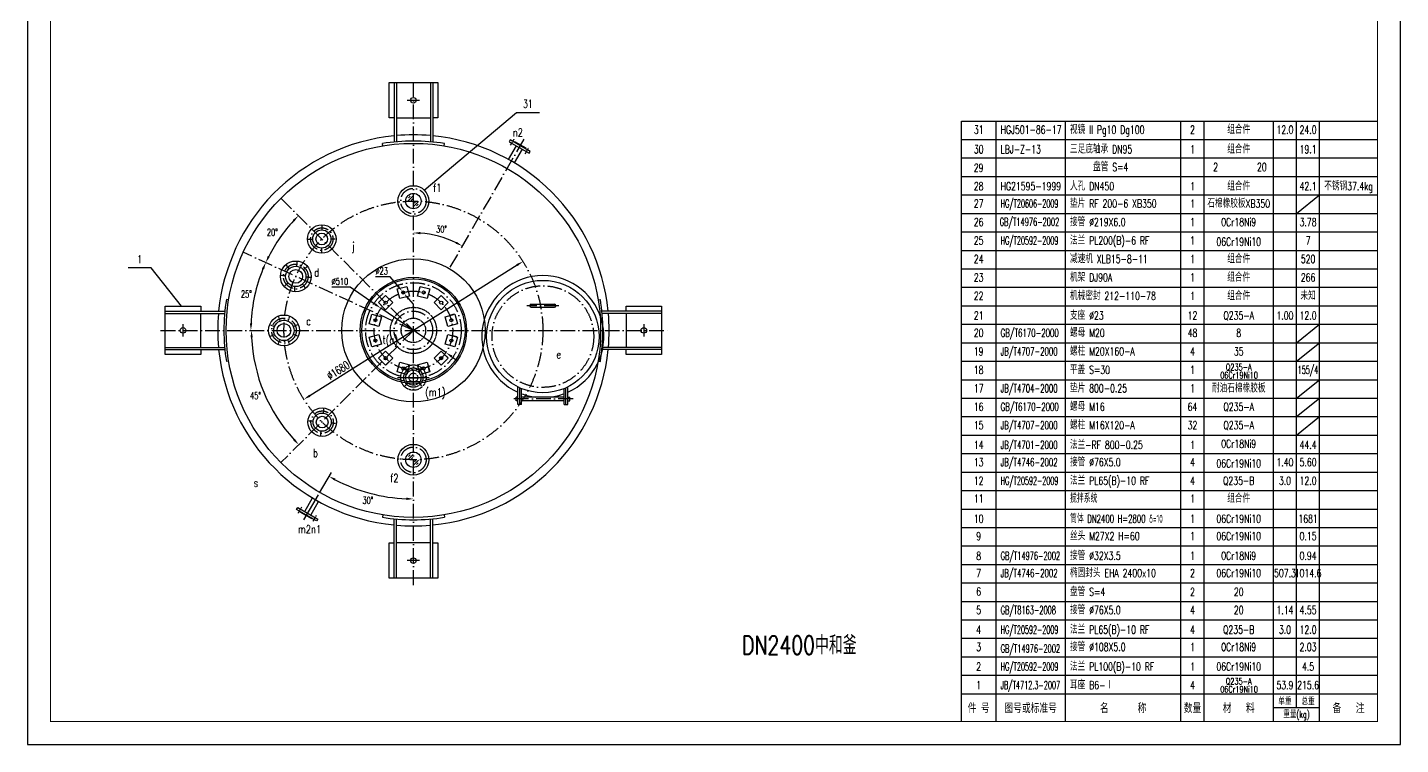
# Model space of a CAD drawing. Extents: x 14632 to 32728, y -7017 to 5619.
# Drawn here: x 14632 to 23542, y -7017 to -2360 of the extents above; entities that cross this region are included whole.
import ezdxf
from ezdxf.enums import TextEntityAlignment as Align

# ---------------------------------------------------------------- set-up
doc = ezdxf.new("R2010")
doc.units = 0
doc.header["$LTSCALE"] = 8
for name, pattern in [('ACAD_ISO10W100', [18, 12, -3, 0, -3]), ('CENTER', [2, 1.25, -0.25, 0.25, -0.25]), ('HIDDEN', [0.375, 0.25, -0.125])]:
    doc.linetypes.add(name, pattern=pattern)
for name, color, linetype in [('CEN', 2, 'CENTER'), ('HGJ', 1, 'Continuous'), ('HGJX', 2, 'CENTER'), ('hgjy', 7, 'Continuous'), ('K1', 4, 'Continuous'), ('RENK', 7, 'Continuous'), ('sb', 1, 'Continuous'), ('tank', 1, 'Continuous'), ('tankx', 2, 'ACAD_ISO10W100'), ('tanky', 7, 'Continuous'), ('zz', 1, 'Continuous')]:
    doc.layers.add(name, color=color, linetype=linetype)
doc.styles.add('hzfs', font='simplex.shx', dxfattribs={"width": 0.7, "bigfont": 'hzfs.shx'})
doc.styles.get("Standard").update_dxf_attribs({"font": 'txt', "width": 0.7, "bigfont": 'hztxt.shx'})
doc.dimstyles.new('PVCAD$2', dxfattribs={"dimscale": 15, "dimtxt": 3, "dimasz": 3, "dimexe": 2, "dimexo": 1, "dimgap": 1, "dimtad": 2, "dimtih": 1, "dimdec": 0, "dimzin": 0, "dimdsep": 46, "dimtxsty": 'hzfs', "dimcen": 2.5, "dimclrd": 4, "dimclre": 4, "dimadec": 0, "dimazin": 0, "dimtfac": 1, "dimtmove": 0, "dimatfit": 0, "dimfxl": 0, "dimarcsym": 0})
doc.dimstyles.new('PVCAD$3', dxfattribs={"dimscale": 15, "dimtxt": 3, "dimasz": 3, "dimexe": 2, "dimexo": 1, "dimgap": 1, "dimtad": 1, "dimtoh": 1, "dimdec": 0, "dimzin": 0, "dimdsep": 46, "dimtxsty": 'hzfs', "dimcen": 2.5, "dimclrd": 4, "dimclre": 4, "dimadec": 0, "dimazin": 0, "dimtfac": 1, "dimtmove": 0, "dimatfit": 0, "dimfxl": 0, "dimarcsym": 0})
doc.dimstyles.get("Standard").update_dxf_attribs({"dimtxt": 0.18, "dimasz": 0.18, "dimexe": 0.18, "dimexo": 0.0625, "dimgap": 0.09, "dimtad": 0, "dimtih": 1, "dimtoh": 1, "dimdec": 4, "dimzin": 0, "dimdsep": 46, "dimtxsty": 'Standard', "dimcen": 0.09, "dimadec": 0, "dimazin": 0, "dimtfac": 1, "dimtdec": 4, "dimtofl": 0, "dimtmove": 0, "dimatfit": 3, "dimfxl": 0, "dimtolj": 1, "dimtzin": 0, "dimarcsym": 0})

# ---------------------------------------------------------------- blocks, each defined once
blk = doc.blocks.new('*D183')
at = {"color": 4, "lineweight": -2}
blk.add_line((17808.8, -3903.4), (16463.8, -4751.5), dxfattribs=at)
at = {"color": 4}
for points in [[(17804.8, -3897.1), (17812.8, -3909.8), (17846.9, -3879.4)], [(16459.8, -4745.2), (16467.8, -4757.8), (16425.8, -4775.5)]]:
    blk.add_solid(points, dxfattribs=at)
at = {"layer": 'Defpoints', "color": 0}
for p in [(17846.9, -3879.4), (16425.8, -4775.5)]:
    blk.add_point(p, dxfattribs=at)
at = {"color": 0, "insert": (16647.6, -4586.9), "char_height": 52.5, "attachment_point": 5, "rotation": 32.23327, "style": 'hzfs'}
blk.add_mtext('\\A1;∅1680', dxfattribs=at)
blk = doc.blocks.new('*D229')
at = {"layer": 'Defpoints', "color": 0}
for p in [(16276.5, -3469), (16307.6, -3675.4), (16032.3, -3820.1), (17136.3, -4327.5), (17136.3, -4327.5)]:
    blk.add_point(p, dxfattribs=at)
at = {"layer": 'K1', "color": 4, "lineweight": -2}
blk.add_arc((17136.3, -4327.5), 1054.5, 137.4926, 152.87459, dxfattribs=at)
at = {"layer": 'K1', "color": 4}
for points in [[(16353.5, -3609.8), (16364.4, -3620.1), (16390.1, -3582.4)], [(16204.6, -3850), (16191.1, -3843.4), (16178.1, -3887.2)]]:
    blk.add_solid(points, dxfattribs=at)
at = {"layer": 'K1', "color": 0, "insert": (16220.7, -3690.7), "char_height": 45, "attachment_point": 5, "style": 'hzfs'}
blk.add_mtext('20°', dxfattribs=at)
blk = doc.blocks.new('*D230')
at = {"layer": 'Defpoints', "color": 0}
for p in [(16032.3, -3820.1), (16124.9, -4028.8), (15496.2, -4327.5), (17136.3, -4327.5), (18789.9, -4327.5)]:
    blk.add_point(p, dxfattribs=at)
at = {"layer": 'K1', "color": 4, "lineweight": -2}
blk.add_arc((17136.3, -4327.5), 1054.6, 157.76478, 177.55505, dxfattribs=at)
at = {"layer": 'K1', "color": 4}
for points in [[(16153.2, -3925.4), (16167, -3931.4), (16178, -3887.1)], [(16090.2, -4282.6), (16075.2, -4282.3), (16081.7, -4327.5)]]:
    blk.add_solid(points, dxfattribs=at)
at = {"layer": 'K1', "color": 0, "insert": (16052.4, -4090.3), "char_height": 45, "attachment_point": 5, "style": 'hzfs'}
blk.add_mtext('25°', dxfattribs=at)
blk = doc.blocks.new('*D231')
at = {"layer": 'Defpoints', "color": 0}
for p in [(15496.2, -4327.5), (17136.3, -4327.5), (18789.9, -4327.5), (16121.5, -4599.1), (16276.5, -5185.9)]:
    blk.add_point(p, dxfattribs=at)
at = {"layer": 'K1', "color": 4, "lineweight": -2}
blk.add_arc((17136.3, -4327.5), 1050.6, 182.45434, 222.49831, dxfattribs=at)
at = {"layer": 'K1', "color": 4}
for points in [[(16079.2, -4372.6), (16094.2, -4372.3), (16085.7, -4327.5)], [(16367.1, -5032), (16356.3, -5042.4), (16392.8, -5069.7)]]:
    blk.add_solid(points, dxfattribs=at)
at = {"layer": 'K1', "color": 0, "insert": (16111.3, -4751.6), "char_height": 45, "attachment_point": 5, "style": 'hzfs'}
blk.add_mtext('45°', dxfattribs=at)
blk = doc.blocks.new('*D240')
at = {"layer": 'Defpoints', "color": 0}
for p in [(17063.9, -4073.5), (17076.7, -4088.8)]:
    blk.add_point(p, dxfattribs=at)
at = {"layer": 'K1', "color": 4, "lineweight": -2}
for p, q in [((16985.3, -3979), (16890.8, -3979)), ((17035.2, -4038.9), (16985.3, -3979)), ((17076.7, -4088.8), (17063.9, -4073.5)), ((17105.5, -4123.4), (17134.3, -4158))]:
    blk.add_line(p, q, dxfattribs=at)
at = {"layer": 'K1', "color": 4}
for points in [[(17040.9, -4034.1), (17029.4, -4043.7), (17063.9, -4073.5)], [(17111.3, -4118.7), (17099.7, -4128.2), (17076.7, -4088.8)]]:
    blk.add_solid(points, dxfattribs=at)
at = {"layer": 'K1', "color": 0, "insert": (16930.6, -3941.5), "char_height": 45, "attachment_point": 5, "style": 'hzfs'}
blk.add_mtext('%%C23', dxfattribs=at)
blk = doc.blocks.new('*D241')
at = {"layer": 'Defpoints', "color": 0}
for p in [(16925.8, -4183.6), (17346.9, -4471.3)]:
    blk.add_point(p, dxfattribs=at)
at = {"layer": 'sb', "color": 4, "lineweight": -2}
for p, q in [((16726.2, -4047.2), (16607.7, -4047.2)), ((16888.6, -4158.2), (16726.2, -4047.2)), ((17346.9, -4471.3), (16925.8, -4183.6)), ((17384, -4496.7), (17421.2, -4522.1))]:
    blk.add_line(p, q, dxfattribs=at)
at = {"layer": 'sb', "color": 4}
for points in [[(16892.9, -4152), (16884.4, -4164.4), (16925.8, -4183.6)], [(17388.3, -4490.5), (17379.8, -4502.9), (17346.9, -4471.3)]]:
    blk.add_solid(points, dxfattribs=at)
at = {"layer": 'sb', "color": 0, "insert": (16659.4, -4009.7), "char_height": 45, "attachment_point": 5, "style": 'hzfs'}
blk.add_mtext('∅510', dxfattribs=at)
blk = doc.blocks.new('*D243')
at = {"color": 4, "lineweight": -2}
blk.add_arc((17136.3, -4327.5), 633.3, 64.07181, 85.92819, dxfattribs=at)
at = {"color": 4}
for points in [[(17181, -3703.2), (17181.6, -3688.2), (17136.3, -3694.1)], [(17416.8, -3751.3), (17409.7, -3764.5), (17453, -3779)]]:
    blk.add_solid(points, dxfattribs=at)
at = {"layer": 'Defpoints', "color": 0}
for p in [(17136.3, -2714.3), (17853.8, -3084.7), (17246.3, -3703.8), (17368.8, -3924.8), (17136.3, -5981.7)]:
    blk.add_point(p, dxfattribs=at)
at = {"color": 0, "insert": (17318.6, -3670), "char_height": 45, "attachment_point": 5, "style": 'hzfs'}
blk.add_mtext('30°', dxfattribs=at)
blk = doc.blocks.new('*D245')
at = {"color": 4, "lineweight": -2}
blk.add_line((16527.1, -5382.7), (16604, -5249.5), dxfattribs=at)
blk.add_arc((17136.3, -4327.5), 1094.6, 242.35558, 267.64442, dxfattribs=at)
at = {"color": 4}
for points in [[(16624.8, -5303.7), (16632, -5290.6), (16589, -5275.5)], [(17091.5, -5413.7), (17091.2, -5428.7), (17136.3, -5422.1)]]:
    blk.add_solid(points, dxfattribs=at)
at = {"layer": 'Defpoints', "color": 0}
for p in [(17136.3, -4687.5), (16519.6, -5395.7), (16761.9, -5356.1), (16426.2, -5557.4), (17136.3, -5528.1)]:
    blk.add_point(p, dxfattribs=at)
at = {"color": 0, "insert": (16840.4, -5431.8), "char_height": 45, "attachment_point": 5, "style": 'hzfs'}
blk.add_mtext('30°', dxfattribs=at)

msp = doc.modelspace()

# ---------------------------------------------------------------- linework, layer by layer
for p, q in [((14631.88523, 5597.50237), (14631.88523, -7017.49763)), ((14631.88523, 5597.50237), (14631.88523, -7017.49763)), ((23541.88523, -7017.49763), (23541.88523, 5597.50237)), ((23541.88523, -7017.49763), (23541.88523, 5597.50237)), ((22866.88523, -3567.49763), (23016.88523, -3447.49763)), ((16426.23086, -5557.38362), (16519.56067, -5395.73164)), ((14631.88523, -7017.49763), (23541.88523, -7017.49763)), ((14631.88523, -7017.49763), (23541.88523, -7017.49763))]:
    msp.add_line(p, q)
at = {"color": 1, "linetype": 'Continuous'}
msp.add_circle((17976.32114, -4367.47118), 365, dxfattribs=at)
at = {"linetype": 'HIDDEN'}
for centre, radius in [((17136.32114, -4327.47118), 150), ((17136.32114, -4327.47118), 79.5), ((17136.32114, -4633.83682), 82.5), ((17136.32114, -4633.83682), 49.5), ((17136.32114, -4633.83682), 28.5)]:
    msp.add_circle(centre, radius, dxfattribs=at)
at = {"layer": 'CEN'}
msp.add_line((17032.44363, -4633.83682), (17237.78796, -4633.83682), dxfattribs=at)
at = {"layer": 'HGJ'}
for p, q in [((17764.36923, -3089.65997), (17757.36923, -3101.78433)), ((17757.36923, -3101.78433), (17887.27304, -3176.78433)), ((17894.27304, -3164.65997), (17764.36923, -3089.65997)), ((17794.94807, -3102.69587), (17792.94807, -3106.15997)), ((17867.6942, -3144.69587), (17794.94807, -3102.69587)), ((17802.83556, -3128.03433), (17751.73139, -3216.54936)), ((17841.80671, -3150.53433), (17790.70253, -3239.04936)), ((17865.6942, -3148.15997), (17867.6942, -3144.69587)), ((17887.27304, -3176.78433), (17894.27304, -3164.65997)), ((16430.83556, -5504.40804), (16481.93974, -5415.89301)), ((16378.36923, -5490.28239), (16385.36923, -5478.15804)), ((16508.27304, -5565.28239), (16378.36923, -5490.28239)), ((16385.36923, -5478.15804), (16515.27304, -5553.15804)), ((16404.94807, -5510.24649), (16406.94807, -5506.78239)), ((16477.6942, -5552.24649), (16404.94807, -5510.24649)), ((16469.80671, -5526.90804), (16520.91088, -5438.39301)), ((16479.6942, -5548.78239), (16477.6942, -5552.24649)), ((16515.27304, -5553.15804), (16508.27304, -5565.28239))]:
    msp.add_line(p, q, dxfattribs=at)
for centre, radius in [((16373.05284, -3976.72696), 100), ((16373.05284, -3976.72696), 66), ((16373.05284, -3976.72696), 44.5), ((16296.32114, -4327.47118), 100), ((16296.32114, -4327.47118), 66), ((16296.32114, -4327.47118), 44.5), ((16544.14967, -4923.23368), 92.5), ((16544.14967, -4923.23368), 59), ((16544.14967, -4923.23368), 38)]:
    msp.add_circle(centre, radius, dxfattribs=at)
at = {"layer": 'HGJX'}
for p, q in [((17767.18974, -3124.77471), (17789.68974, -3085.80357)), ((17862.45253, -3179.77471), (17884.95253, -3140.80357)), ((16311.13697, -3904.67541), (16330.68935, -3927.42853)), ((16380.21985, -3881.99769), (16377.95658, -3911.91219)), ((16445.10439, -3914.81109), (16422.35127, -3934.36347)), ((16278.32357, -3969.55995), (16308.23808, -3971.82322)), ((16467.78211, -3983.89396), (16437.8676, -3981.6307)), ((16301.0013, -4038.64282), (16323.75442, -4019.09045)), ((16365.88584, -4071.45622), (16368.1491, -4041.54172)), ((16434.96871, -4048.7785), (16415.41633, -4026.02538)), ((16259.96621, -4239.70263), (16271.44671, -4267.41901)), ((16332.67606, -4239.70263), (16321.19556, -4267.41901)), ((16208.55258, -4291.11626), (16236.26897, -4302.59676)), ((16208.55258, -4363.82611), (16236.26897, -4352.34561)), ((16384.08969, -4291.11626), (16356.37331, -4302.59676)), ((16384.08969, -4363.82611), (16356.37331, -4352.34561)), ((16259.96621, -4415.23974), (16271.44671, -4387.52335)), ((16332.67606, -4415.23974), (16321.19556, -4387.52335)), ((17081.52036, -4579.03604), (17102.73356, -4600.24925)), ((17191.12191, -4579.03604), (17169.90871, -4600.24925)), ((17081.52036, -4688.63759), (17102.73356, -4667.42439)), ((17191.12191, -4688.63759), (17169.90871, -4667.42439)), ((16553.58066, -4836.24342), (16550.34718, -4866.06865)), ((16457.15941, -4913.80269), (16486.98464, -4917.03617)), ((16534.71868, -5010.22395), (16537.95216, -4980.39872)), ((16631.13994, -4932.66467), (16601.3147, -4929.43119)), ((16410.18974, -5475.16765), (16387.68974, -5514.1388)), ((16505.45253, -5530.16765), (16482.95253, -5569.1388))]:
    msp.add_line(p, q, dxfattribs=at)
msp.add_circle((17136.32114, -4633.83682), 62.5, dxfattribs=at)
at = {"layer": 'K1'}
for p, q in [((17030.51807, -4058.17913), (17093.30325, -4041.35589)), ((17047.34131, -4120.9643), (17030.51807, -4058.17913)), ((17031.81217, -4063.00875), (17040.22378, -4094.40134)), ((17093.30325, -4041.35589), (17110.12649, -4104.14107)), ((17162.51578, -4104.14107), (17179.33902, -4041.35589)), ((17178.04493, -4046.18552), (17169.63331, -4077.57811)), ((17179.33902, -4041.35589), (17242.1242, -4058.17913)), ((17242.1242, -4058.17913), (17225.30096, -4120.9643)), ((16910.04697, -4147.15895), (16956.00891, -4101.19701)), ((16956.00891, -4193.12089), (16910.04697, -4147.15895)), ((16913.5825, -4150.69449), (16936.56347, -4173.67546)), ((16956.00891, -4101.19701), (17001.97085, -4147.15895)), ((17001.97085, -4147.15895), (16956.00891, -4193.12089)), ((17110.12649, -4104.14107), (17047.34131, -4120.9643)), ((17225.30096, -4120.9643), (17162.51578, -4104.14107)), ((17270.67142, -4147.15895), (17316.63336, -4101.19701)), ((17316.63336, -4193.12089), (17270.67142, -4147.15895)), ((17313.09783, -4104.73255), (17290.11686, -4127.71352)), ((17316.63336, -4101.19701), (17362.59531, -4147.15895)), ((17362.59531, -4147.15895), (17316.63336, -4193.12089)), ((16850.20584, -4284.4533), (16867.02908, -4221.66812)), ((16867.02908, -4221.66812), (16929.81426, -4238.49136)), ((16929.81426, -4238.49136), (16912.99102, -4301.27653)), ((17342.82801, -4238.49136), (17405.61319, -4221.66812)), ((17359.65125, -4301.27653), (17342.82801, -4238.49136)), ((17400.78356, -4222.96221), (17369.39097, -4231.37383)), ((17405.61319, -4221.66812), (17422.43643, -4284.4533)), ((16912.99102, -4301.27653), (16850.20584, -4284.4533)), ((16850.20584, -4370.48907), (16912.99102, -4353.66583)), ((16855.03547, -4285.74739), (16886.42806, -4294.15901)), ((16912.99102, -4353.66583), (16929.81426, -4416.45101)), ((17342.82801, -4416.45101), (17359.65125, -4353.66583)), ((17422.43643, -4284.4533), (17359.65125, -4301.27653)), ((17359.65125, -4353.66583), (17422.43643, -4370.48907)), ((17417.6068, -4369.19497), (17386.21421, -4360.78335)), ((16867.02908, -4433.27425), (16850.20584, -4370.48907)), ((16929.81426, -4416.45101), (16867.02908, -4433.27425)), ((16871.85871, -4431.98015), (16903.2513, -4423.56853)), ((17405.61319, -4433.27425), (17342.82801, -4416.45101)), ((17422.43643, -4370.48907), (17405.61319, -4433.27425)), ((16910.04697, -4507.78341), (16956.00891, -4461.82147)), ((16956.00891, -4553.74535), (16910.04697, -4507.78341)), ((16956.00891, -4461.82147), (17001.97085, -4507.78341)), ((17001.97085, -4507.78341), (16956.00891, -4553.74535)), ((16959.54444, -4550.20982), (16982.52541, -4527.22885)), ((17030.51807, -4596.76324), (17047.34131, -4533.97806)), ((17047.34131, -4533.97806), (17110.12649, -4550.8013)), ((17162.51578, -4550.8013), (17225.30096, -4533.97806)), ((17225.30096, -4533.97806), (17242.1242, -4596.76324)), ((17270.67142, -4507.78341), (17316.63336, -4461.82147)), ((17316.63336, -4553.74535), (17270.67142, -4507.78341)), ((17316.63336, -4461.82147), (17362.59531, -4507.78341)), ((17362.59531, -4507.78341), (17316.63336, -4553.74535)), ((17359.05977, -4504.24788), (17336.0788, -4481.26691)), ((17093.30325, -4613.58648), (17030.51807, -4596.76324)), ((17110.12649, -4550.8013), (17093.30325, -4613.58648)), ((17094.59734, -4608.75685), (17103.00896, -4577.36426)), ((17179.33902, -4613.58648), (17162.51578, -4550.8013)), ((17242.1242, -4596.76324), (17179.33902, -4613.58648)), ((17240.83011, -4591.93361), (17232.41849, -4560.54102))]:
    msp.add_line(p, q, dxfattribs=at)
at = {"layer": 'K1', "const_width": 6}
msp.add_lwpolyline([(14781.88523, -6867.49763), (14781.88523, 5222.50237), (23391.88523, 5222.50237), (23391.88523, -6867.49763)], close=True, dxfattribs=at)
msp.add_lwpolyline([(14781.88523, -6867.49763), (14781.88523, 5222.50237), (23391.88523, 5222.50237), (23391.88523, -6867.49763)], close=True, dxfattribs=at)
at = {"layer": 'K1'}
for centre in [(17070.32228, -4081.1601), (17202.31999, -4081.1601), (16956.00891, -4147.15895), (17316.63336, -4147.15895), (16890.01005, -4261.47233), (17382.63222, -4261.47233), (16890.01005, -4393.47004), (17382.63222, -4393.47004), (16956.00891, -4507.78341), (17316.63336, -4507.78341), (17070.32228, -4573.78227), (17202.31999, -4573.78227)]:
    msp.add_circle(centre, 10, dxfattribs=at)
at = {"layer": 'RENK', "color": 1, "linetype": 'Continuous'}
for p, q in [((17901.32114, -4157.47118), (18051.32114, -4157.47118)), ((17901.32114, -4177.47118), (18051.32114, -4177.47118)), ((17814.32114, -4807.97118), (17814.32114, -4694.55068)), ((17826.32114, -4807.97118), (17826.32114, -4700.22484)), ((17838.32114, -4807.97118), (17838.32114, -4705.37797)), ((18114.32114, -4807.97118), (18114.32114, -4705.37797)), ((18126.32114, -4807.97118), (18126.32114, -4700.22484)), ((18138.32114, -4807.97118), (18138.32114, -4694.55068)), ((17814.32114, -4760.47118), (17802.32114, -4760.47118)), ((17802.32114, -4784.47118), (17802.32114, -4760.47118)), ((17814.32114, -4784.47118), (17802.32114, -4784.47118)), ((17814.32114, -4760.47118), (17806.32114, -4760.47118)), ((17814.32114, -4784.47118), (17806.32114, -4784.47118)), ((17838.32114, -4807.97118), (17814.32114, -4807.97118)), ((18114.32114, -4760.47118), (17838.32114, -4760.47118)), ((18114.32114, -4784.47118), (17838.32114, -4784.47118)), ((18114.32114, -4807.97118), (18138.32114, -4807.97118)), ((18138.32114, -4760.47118), (18146.32114, -4760.47118)), ((18138.32114, -4760.47118), (18150.32114, -4760.47118)), ((18138.32114, -4784.47118), (18146.32114, -4784.47118)), ((18138.32114, -4784.47118), (18150.32114, -4784.47118)), ((18150.32114, -4784.47118), (18150.32114, -4760.47118))]:
    msp.add_line(p, q, dxfattribs=at)
for centre, radius, start, end in [((17976.32114, -4367.47118), 395.86196, 294.156697378, 245.843302622), ((17901.32114, -4167.47118), 10, 90, 270), ((18051.32114, -4167.47118), 10, 270, 90), ((17976.32114, -4367.47118), 395.86196, 249.597902059, 263.106185039), ((17976.32114, -4367.47118), 395.86196, 276.893814961, 290.402097941)]:
    msp.add_arc(centre, radius, start, end, dxfattribs=at)
at = {"layer": 'sb'}
msp.add_circle((17136.32114, -4327.47118), 465, dxfattribs=at)
at = {"layer": 'tank'}
for p, q in [((17011.32114, -2717.47118), (17011.32114, -3103.83929)), ((17026.32114, -2717.47118), (17026.32114, -3102.39976)), ((17246.32114, -2717.47118), (17246.32114, -3102.39976)), ((17261.32114, -2717.47118), (17261.32114, -3103.83929)), ((17026.32114, -2947.47118), (17246.32114, -2947.47118)), ((20691.88523, -6867.49763), (20691.88523, -2967.49763)), ((20691.88523, -2967.49763), (23391.88523, -2967.49763)), ((16937.22312, -3128.89495), (16934.76512, -3114.09771)), ((17335.41915, -3128.89495), (17337.87715, -3114.09771)), ((15937.74491, -4128.37316), (15922.94767, -4125.91516)), ((18334.89737, -4128.37316), (18349.6946, -4125.91516)), ((15526.32114, -4202.47118), (15912.68925, -4202.47118)), ((15526.32114, -4217.47118), (15911.24971, -4217.47118)), ((15756.32114, -4437.47118), (15756.32114, -4217.47118)), ((18746.32114, -4202.47118), (18359.95302, -4202.47118)), ((18746.32114, -4217.47118), (18361.39256, -4217.47118)), ((18516.32114, -4217.47118), (18516.32114, -4437.47118)), ((15526.32114, -4437.47118), (15911.24971, -4437.47118)), ((15526.32114, -4452.47118), (15912.68925, -4452.47118)), ((18746.32114, -4452.47118), (18359.95302, -4452.47118)), ((18746.32114, -4437.47118), (18361.39256, -4437.47118)), ((15937.74491, -4526.5692), (15922.94767, -4529.0272)), ((18334.89737, -4526.5692), (18349.6946, -4529.0272)), ((16937.22312, -5526.04741), (16934.76512, -5540.84465)), ((17011.32114, -5937.47118), (17011.32114, -5551.10307)), ((17026.32114, -5937.47118), (17026.32114, -5552.54261)), ((17246.32114, -5937.47118), (17246.32114, -5552.54261)), ((17261.32114, -5937.47118), (17261.32114, -5551.10307)), ((17335.41915, -5526.04741), (17337.87715, -5540.84465)), ((17246.32114, -5707.47118), (17026.32114, -5707.47118))]:
    msp.add_line(p, q, dxfattribs=at)
for points in [[(17011.32114, -2947.47118), (16978.82114, -2947.47118), (16978.82114, -2717.47118), (17293.82114, -2717.47118), (17293.82114, -2947.47118), (17261.32114, -2947.47118)], [(15756.32114, -4452.47118), (15756.32114, -4484.97118), (15526.32114, -4484.97118), (15526.32114, -4169.97118), (15756.32114, -4169.97118), (15756.32114, -4202.47118)], [(18516.32114, -4202.47118), (18516.32114, -4169.97118), (18746.32114, -4169.97118), (18746.32114, -4484.97118), (18516.32114, -4484.97118), (18516.32114, -4452.47118)], [(17261.32114, -5707.47118), (17293.82114, -5707.47118), (17293.82114, -5937.47118), (16978.82114, -5937.47118), (16978.82114, -5707.47118), (17011.32114, -5707.47118)]]:
    msp.add_lwpolyline(points, dxfattribs=at)
for centre, radius in [((17136.32114, -2832.47118), 18), ((17136.32114, -3487.47118), 100), ((17136.32114, -3487.47118), 50), ((16541.86077, -3733.99256), 92.5), ((16541.86077, -3733.99256), 59), ((16541.86077, -3733.99256), 38), ((17136.32114, -4327.47118), 345), ((17136.32114, -4327.47118), 335), ((15641.32114, -4327.47118), 18), ((18631.32114, -4327.47118), 18), ((17136.32114, -5167.47118), 100), ((17136.32114, -5167.47118), 50), ((17136.32114, -5822.47118), 18)]:
    msp.add_circle(centre, radius, dxfattribs=at)
for start, end in [(80.568595965, 99.431404035), (170.568595965, 189.431404035), (350.568595965, 9.431404035), (260.568595965, 279.431404035)]:
    msp.add_arc((17136.32114, -4327.47118), 1230, start, end, dxfattribs=at)
at = {"layer": 'tankx'}
for p, q in [((17136.32114, -5981.68196), (17136.32114, -2714.30784)), ((17095.82114, -2832.47118), (17176.82114, -2832.47118)), ((17853.82114, -3084.72473), (17368.82114, -3924.76937)), ((16276.47667, -3469.04675), (17136.32114, -4327.47118)), ((16541.86077, -3646.49256), (16541.86077, -3676.49256)), ((16454.36077, -3733.99256), (16484.36077, -3733.99256)), ((16629.36077, -3733.99256), (16599.36077, -3733.99256)), ((17136.32114, -4327.47118), (16032.30803, -3820.1448)), ((16541.86077, -3821.49256), (16541.86077, -3791.49256)), ((18080.91745, -4167.47118), (17871.72483, -4167.47118)), ((15496.18443, -4327.47118), (18789.88194, -4327.47118)), ((15641.32114, -4367.97118), (15641.32114, -4286.97118)), ((17136.32114, -4327.47118), (16276.47667, -5185.89561)), ((18631.32114, -4286.97118), (18631.32114, -4367.97118)), ((18172.22302, -4772.47118), (17785.33635, -4772.47118)), ((17176.82114, -5822.47118), (17095.82114, -5822.47118))]:
    msp.add_line(p, q, dxfattribs=at)
for centre, radius in [((17136.32114, -3487.47118), 82.5), ((17136.32114, -4327.47118), 840), ((16541.86077, -3733.99256), 72.5), ((16373.05284, -3976.72696), 80), ((17136.32114, -4327.47118), 310), ((17136.32114, -4327.47118), 255), ((17976.32114, -4367.47118), 330), ((16296.32114, -4327.47118), 80), ((17136.32114, -4327.47118), 125), ((16544.14967, -4923.23368), 72.5), ((17136.32114, -5167.47118), 82.5)]:
    msp.add_circle(centre, radius, dxfattribs=at)
at = {"layer": 'tanky'}
for p, q in [((17206.3263, -3416.06196), (17804.23514, -2912.1426)), ((17804.23514, -2912.1426), (17954.23514, -2912.1426)), ((20916.88523, -6867.49763), (20916.88523, -2967.49763)), ((21366.88523, -6867.49763), (21366.88523, -2967.49763)), ((22116.88523, -6867.49763), (22116.88523, -2967.49763)), ((22266.88523, -6867.49763), (22266.88523, -2967.49763)), ((22716.88523, -6867.49763), (22716.88523, -2967.49763)), ((22866.88523, -6777.49763), (22866.88523, -2967.49763)), ((23016.88523, -6867.49763), (23016.88523, -2967.49763)), ((20691.88523, -3087.49763), (23391.88523, -3087.49763)), ((20691.88523, -3207.49763), (23391.88523, -3207.49763)), ((20691.88523, -3327.49763), (23391.88523, -3327.49763)), ((17134.55337, -3453.88361), (17102.73356, -3485.70342)), ((17115.46149, -3456.00493), (17104.85488, -3466.61153)), ((17132.43205, -3472.97549), (17121.82545, -3483.58209)), ((20691.88523, -3447.49763), (23391.88523, -3447.49763)), ((17169.90871, -3489.23895), (17138.0889, -3521.05875)), ((17150.81682, -3491.36027), (17140.21022, -3501.96687)), ((17167.78739, -3508.33083), (17157.18079, -3518.93743)), ((20691.88523, -3567.49763), (23391.88523, -3567.49763)), ((20691.88523, -3687.49763), (23391.88523, -3687.49763)), ((20691.88523, -3807.49763), (23391.88523, -3807.49763)), ((15435.07697, -3921.39713), (15285.07697, -3921.39713)), ((15631.34998, -4169.97118), (15435.07697, -3921.39713)), ((20691.88523, -3927.49763), (23391.88523, -3927.49763)), ((20691.88523, -4047.49763), (23391.88523, -4047.49763)), ((20691.88523, -4167.49763), (23391.88523, -4167.49763)), ((20691.88523, -4287.49763), (23391.88523, -4287.49763)), ((22866.88523, -4407.49763), (23016.88523, -4287.49763)), ((20691.88523, -4407.49763), (23391.88523, -4407.49763)), ((22866.88523, -4527.49763), (23016.88523, -4407.49763)), ((20691.88523, -4527.49763), (23391.88523, -4527.49763)), ((20691.88523, -4647.49763), (23391.88523, -4647.49763)), ((22866.88523, -4767.49763), (23016.88523, -4647.49763)), ((20691.88523, -4767.49763), (23391.88523, -4767.49763)), ((22866.88523, -4887.49763), (23016.88523, -4767.49763)), ((20691.88523, -4887.49763), (23391.88523, -4887.49763)), ((22866.88523, -5007.49763), (23016.88523, -4887.49763)), ((20691.88523, -5007.49763), (23391.88523, -5007.49763)), ((17134.55337, -5133.88361), (17102.73356, -5165.70342)), ((17115.46149, -5136.00493), (17104.85488, -5146.61153)), ((17132.43205, -5152.97549), (17121.82545, -5163.58209)), ((20691.88523, -5127.49763), (23391.88523, -5127.49763)), ((17169.90871, -5169.23895), (17138.0889, -5201.05875)), ((17150.81682, -5171.36027), (17140.21022, -5181.96687)), ((17167.78739, -5188.33083), (17157.18079, -5198.93743)), ((20691.88523, -5247.49763), (23391.88523, -5247.49763)), ((20691.88523, -5367.49763), (23391.88523, -5367.49763)), ((20691.88523, -5487.49763), (23391.88523, -5487.49763)), ((20691.88523, -5607.49763), (23391.88523, -5607.49763)), ((20691.88523, -5727.49763), (23391.88523, -5727.49763)), ((20691.88523, -5847.49763), (23391.88523, -5847.49763)), ((20691.88523, -5967.49763), (23391.88523, -5967.49763)), ((20691.88523, -6087.49763), (23391.88523, -6087.49763)), ((20691.88523, -6207.49763), (23391.88523, -6207.49763)), ((20691.88523, -6327.49763), (23391.88523, -6327.49763)), ((20691.88523, -6447.49763), (23391.88523, -6447.49763)), ((20691.88523, -6567.49763), (23391.88523, -6567.49763)), ((20691.88523, -6687.49763), (23391.88523, -6687.49763)), ((22716.88523, -6777.49763), (23016.88523, -6777.49763))]:
    msp.add_line(p, q, dxfattribs=at)
at = {"layer": 'zz'}
msp.add_circle((17136.32114, -4327.47118), 1215, dxfattribs=at)
for start, end in [(95.648493517, 135.721855689), (85.031147437, 94.968852563), (5.648493517, 84.351506483), (135.721855689, 174.351506483), (175.031147437, 184.968852563), (355.031147437, 4.968852563), (185.648493517, 264.351506483), (275.648493517, 354.351506483), (265.031147437, 274.968852563)]:
    msp.add_arc((17136.32114, -4327.47118), 1270, start, end, dxfattribs=at)

# ---------------------------------------------------------------- texts
at = {"style": 'hzfs'}
for s, width, p in [('盘管 S=4', 0.7, (21546.88523, -3292.49888)), ('HG/T20606-2009', 0.58, (20946.88523, -3529.99763)), ('垫片 RF 200-6 XB350', 0.7, (21396.88523, -3529.99763)), ('JB/T4746-2002', 0.63, (20946.88523, -5209.93594)), ('接管 %%C76X5.0', 0.7, (21396.88523, -5209.99763)), ('HG/T20592-2009', 0.58, (20946.88523, -5329.99763)), ('法兰 PL65(B)-10 RF', 0.7, (21396.88523, -5329.99763)), ('丝头 M27X2 H=60', 0.7, (21396.88523, -5689.99763)), ('JB/T4746-2002', 0.63, (20946.88523, -5929.93594)), ('椭圆封头 EHA 2400x10', 0.7, (21396.88523, -5929.93594)), ('盘管 S=4', 0.7, (21396.88523, -6052.49888))]:
    msp.add_text(s, height=52.5, dxfattribs=dict(at, width=width)).set_placement(p)
at = {"style": 'hzfs', "width": 0.7}
for s, p in [('2', (22341.88523, -3292.49888)), ('20', (22641.88523, -3292.49888)), ('石棉橡胶板XB350', (22491.88523, -3529.99763)), ('27', (20804.38523, -3529.99763)), ('1', (22191.88523, -3529.99763)), ('13', (20804.38523, -5209.99763)), ('4', (22191.88523, -5209.99763)), ('1.40', (22791.88523, -5209.99763)), ('5.60', (22941.88523, -5209.99763)), ('12', (20804.38523, -5329.99763)), ('4', (22191.88523, -5329.99763)), ('Q235-B', (22491.88523, -5329.99763)), ('3.0', (22791.88523, -5329.99763)), ('12.0', (22941.88523, -5329.99763)), ('9', (20804.38523, -5689.99763)), ('1', (22191.88523, -5689.99763)), ('06Cr19Ni10', (22491.88523, -5689.99763)), ('0.15', (22941.88523, -5689.99763)), ('7', (20804.38523, -5929.93576)), ('2', (22191.88523, -5929.93594)), ('06Cr19Ni10', (22491.88523, -5929.93594)), ('507.3', (22791.88523, -5929.93594)), ('1014.6', (22941.88523, -5929.93594)), ('6', (20804.38523, -6049.99763)), ('2', (22191.88523, -6052.49888)), ('20', (22491.88523, -6052.49888))]:
    msp.add_text(s, height=52.5, dxfattribs=at).set_placement(p, align=Align.CENTER)
at = {"layer": 'hgjy', "style": 'hzfs', "width": 0.75}
for s, height, p in [('n2', 52.5, (17814.05322, -3041.52718)), ('f1', 52.5, (17291.25365, -3400.7531)), ('j', 52.5, (16745.79311, -3787.29128)), ('d', 52.5, (16508.76409, -3951.19182)), ('c', 52.5, (16456.32114, -4267.47118)), ('t(a)', 52.5, (16986.64593, -4393.26881)), ('e', 52.5, (18079.14256, -4483.02341)), ('(m1)', 52.5, (17278.82114, -4733.13472)), ('b', 52.5, (16501.29419, -5123.57675)), ('s', 52.5, (16114.00445, -5317.82765)), ('f2', 52.5, (17012.95014, -5286.14932)), ('m2n1', 52.5, (16462.62599, -5619.21944)), ('DN2400中和釜', 120, (19640.13925, -6365.57906))]:
    msp.add_text(s, height=height, dxfattribs=at).set_placement(p, align=Align.MIDDLE)
at = {"layer": 'tanky', "style": 'hzfs'}
for s, height, width, p in [('31', 52.5, 0.7, (17879.23514, -2882.1426)), ('31', 52.5, 0.7, (20804.38523, -3049.99763)), ('2', 52.5, 0.7, (22191.88523, -3049.99763)), ('组合件', 52.5, 0.7, (22491.88523, -3049.99763)), ('12.0', 52.5, 0.7, (22791.88523, -3049.99763)), ('24.0', 52.5, 0.7, (22941.88523, -3049.99763)), ('30', 52.5, 0.7, (20804.38523, -3177.49763)), ('1', 52.5, 0.7, (22191.88523, -3177.49763)), ('组合件', 52.5, 0.7, (22491.88523, -3177.49763)), ('19.1', 52.5, 0.7, (22941.88523, -3177.49763)), ('29', 52.5, 0.7, (20804.38523, -3297.49763)), ('28', 52.5, 0.7, (20804.38523, -3417.49763)), ('1', 52.5, 0.7, (22191.88523, -3417.49763)), ('组合件', 52.5, 0.7, (22491.88523, -3417.49763)), ('42.1', 52.5, 0.7, (22941.88523, -3417.49763)), ('26', 52.5, 0.7, (20804.38523, -3649.99763)), ('1', 52.5, 0.7, (22191.88523, -3649.99763)), ('0Cr18Ni9', 52.5, 0.7, (22491.88523, -3649.99763)), ('3.78', 52.5, 0.7, (22941.88523, -3649.99763)), ('25', 52.5, 0.7, (20804.38523, -3769.99763)), ('1', 52.5, 0.7, (22191.88523, -3769.99763)), ('06Cr19Ni10', 52.5, 0.7, (22491.88523, -3777.49763)), ('7', 52.5, 0.7, (22941.88523, -3769.99763)), ('1', 52.5, 0.7, (15360.07697, -3891.39713)), ('24', 52.5, 0.7, (20804.38523, -3889.99763)), ('1', 52.5, 0.7, (22191.88523, -3889.99763)), ('组合件', 52.5, 0.7, (22491.88523, -3889.99763)), ('520', 52.5, 0.7, (22941.88523, -3889.99763)), ('23', 52.5, 0.7, (20804.38523, -4009.99763)), ('1', 52.5, 0.7, (22191.88523, -4009.99763)), ('组合件', 52.5, 0.7, (22491.88523, -4009.99763)), ('266', 52.5, 0.7, (22941.88523, -4009.99763)), ('22', 52.5, 0.7, (20804.38523, -4129.99763)), ('1', 52.5, 0.7, (22191.88523, -4129.99763)), ('组合件', 52.5, 0.7, (22491.88523, -4129.99763)), ('未知', 52.5, 0.7, (22941.88523, -4129.99763)), ('21', 52.5, 0.7, (20804.38523, -4257.49763)), ('12', 52.5, 0.7, (22191.88523, -4257.49763)), ('Q235-A', 52.5, 0.7, (22491.88523, -4257.49763)), ('1.00', 52.5, 0.7, (22791.88523, -4257.49763)), ('12.0', 52.5, 0.7, (22941.88523, -4257.49763)), ('20', 52.5, 0.7, (20804.38523, -4369.99763)), ('48', 52.5, 0.7, (22191.88523, -4369.99763)), ('8', 52.5, 0.7, (22491.88523, -4369.99763)), ('19', 52.5, 0.7, (20804.38523, -4489.99763)), ('4', 52.5, 0.7, (22191.88523, -4489.99763)), ('35', 52.5, 0.7, (22491.88523, -4489.99763)), ('18', 52.5, 0.7, (20804.38523, -4609.99763)), ('1', 52.5, 0.7, (22191.88523, -4609.99763)), ('06Cr19Ni10', 42, 0.7, (22493.99442, -4639.58802)), ('Q235-A', 42, 0.7, (22491.88523, -4587.49763)), ('155/4', 52.5, 0.5, (22941.88523, -4609.99763)), ('17', 52.5, 0.7, (20804.38523, -4729.99763)), ('1', 52.5, 0.7, (22191.88523, -4729.99763)), ('耐油石棉橡胶板', 52.5, 0.7, (22491.88523, -4729.99763)), ('16', 52.5, 0.7, (20804.38523, -4849.99763)), ('64', 52.5, 0.7, (22191.88523, -4849.99763)), ('Q235-A', 52.5, 0.7, (22491.88523, -4849.99763)), ('15', 52.5, 0.7, (20804.38523, -4969.99763)), ('32', 52.5, 0.7, (22191.88523, -4969.99763)), ('Q235-A', 52.5, 0.7, (22491.88523, -4969.99763)), ('14', 52.5, 0.7, (20804.38523, -5097.49763)), ('1', 52.5, 0.7, (22191.88523, -5097.49763)), ('0Cr18Ni9', 52.5, 0.7, (22491.88523, -5089.99763)), ('44.4', 52.5, 0.7, (22941.88523, -5097.49763)), ('06Cr19Ni10', 52.5, 0.7, (22491.88523, -5217.49763)), ('11', 52.5, 0.7, (20804.38523, -5445.9947)), ('1', 52.5, 0.7, (22191.88523, -5445.9947)), ('组合件', 52.5, 0.7, (22491.88523, -5445.9947)), ('06Cr19Ni10', 52.5, 0.7, (22491.88523, -5577.49763)), ('10', 52.5, 0.7, (20804.38523, -5577.49763)), ('1', 52.5, 0.7, (22191.88523, -5577.49763)), ('1681', 52.5, 0.7, (22941.88523, -5577.49763)), ('8', 52.5, 0.7, (20804.38523, -5817.49763)), ('1', 52.5, 0.7, (22191.88523, -5817.49763)), ('0Cr18Ni9', 52.5, 0.7, (22491.88523, -5817.49763)), ('0.94', 52.5, 0.7, (22941.88523, -5817.49763)), ('5', 52.5, 0.7, (20804.38523, -6169.99763)), ('4', 52.5, 0.7, (22191.88523, -6169.99763)), ('20', 52.5, 0.7, (22491.88523, -6169.99763)), ('1.14', 52.5, 0.7, (22791.88523, -6169.99763)), ('4.55', 52.5, 0.7, (22941.88523, -6169.99763)), ('4', 52.5, 0.7, (20804.38523, -6297.49763)), ('4', 52.5, 0.7, (22191.88523, -6297.49763)), ('Q235-B', 52.5, 0.7, (22491.88523, -6297.49763)), ('3.0', 52.5, 0.7, (22791.88523, -6297.49763)), ('12.0', 52.5, 0.7, (22941.88523, -6297.49763)), ('3', 52.5, 0.7, (20804.38523, -6409.99763)), ('1', 52.5, 0.7, (22191.88523, -6409.99763)), ('0Cr18Ni9', 52.5, 0.7, (22491.88523, -6409.99763)), ('2.03', 52.5, 0.7, (22941.88523, -6409.99763)), ('2', 52.5, 0.7, (20804.38523, -6537.49763)), ('1', 52.5, 0.7, (22191.88523, -6537.49763)), ('06Cr19Ni10', 52.5, 0.7, (22491.88523, -6537.49763)), ('4.5', 52.5, 0.7, (22941.88523, -6537.49763)), ('Q235-A', 42, 0.7, (22491.88523, -6627.49763)), ('1', 52.5, 0.7, (20804.38523, -6657.49763)), ('4', 52.5, 0.7, (22191.88523, -6657.49763)), ('06Cr19Ni10', 42, 0.7, (22493.99442, -6679.58802)), ('53.9', 52.5, 0.7, (22791.88523, -6657.49763)), ('215.6', 52.5, 0.7, (22941.88523, -6657.49763))]:
    msp.add_text(s, height=height, dxfattribs=dict(at, width=width)).set_placement(p, align=Align.CENTER)
for s, width, p in [('HGJ501-86-17', 0.7, (20946.88523, -3049.99763)), ('视镜 II Pg10 Dg100', 0.7, (21396.88523, -3049.99763)), ('LBJ-Z-13', 0.7, (20946.88523, -3177.49763)), ('三足底轴承 DN95', 0.7, (21396.88523, -3177.49763)), ('HG21595-1999', 0.7, (20946.88523, -3417.49763)), ('人孔 DN450', 0.7, (21396.88523, -3417.49763)), ('不锈钢37.4kg', 0.7, (23046.88523, -3417.49763)), ('GB/T14976-2002', 0.6, (20940.99788, -3648.77005)), ('接管 %%C219X6.0', 0.7, (21396.88523, -3649.99763)), ('HG/T20592-2009', 0.58, (20946.88523, -3769.99763)), ('法兰 PL200(B)-6 RF', 0.7, (21396.88523, -3769.99763)), ('减速机 XLB15-8-11', 0.7, (21396.88523, -3889.99763)), ('机架 DJ90A', 0.7, (21396.88523, -4009.99763)), ('机械密封 212-110-78', 0.7, (21396.88523, -4129.99763)), ('支座 %%C23', 0.7, (21396.88523, -4257.49763)), ('GB/T6170-2000', 0.63, (20946.88523, -4369.99763)), ('螺母 M20', 0.7, (21396.88523, -4369.99763)), ('JB/T4707-2000', 0.63, (20946.88523, -4489.99763)), ('螺柱 M20X160-A', 0.7, (21396.88523, -4489.99763)), ('平盖 S=30', 0.7, (21396.88523, -4609.99763)), ('JB/T4704-2000', 0.63, (20946.88523, -4729.99763)), ('垫片 800-0.25', 0.7, (21396.88523, -4729.99763)), ('GB/T6170-2000', 0.63, (20946.88523, -4849.99763)), ('螺母 M16', 0.7, (21396.88523, -4849.99763)), ('JB/T4707-2000', 0.63, (20946.88523, -4969.99763)), ('螺柱 M16X120-A', 0.7, (21396.88523, -4969.99763)), ('JB/T4701-2000', 0.63, (20946.88523, -5097.49763)), ('法兰-RF 800-0.25', 0.7, (21396.88523, -5097.49763)), ('搅拌系统', 0.63, (21396.88523, -5445.9947)), ('筒体 DN2400 H=2800 δ=10', 0.63, (21396.88523, -5577.49763)), ('GB/T14976-2002', 0.6, (20946.88523, -5817.49763)), ('接管 %%C32X3.5', 0.7, (21396.88523, -5817.49763)), ('GB/T8163-2008', 0.6, (20946.88523, -6169.99763)), ('接管 %%C76X5.0', 0.7, (21396.88523, -6169.99763)), ('HG/T20592-2009', 0.58, (20946.88523, -6297.49763)), ('法兰 PL65(B)-10 RF', 0.7, (21396.88523, -6297.49763)), ('GB/T14976-2002', 0.6, (20946.88523, -6420.53515)), ('接管 %%C108X5.0', 0.7, (21396.88523, -6409.99763)), ('HG/T20592-2009', 0.58, (20946.88523, -6537.49763)), ('法兰 PL100(B)-10 RF', 0.7, (21396.88523, -6537.49763)), ('JB/T4712.3-2007', 0.59, (20946.88523, -6657.49763)), ('耳座 B6-Ⅰ', 0.7, (21396.88523, -6657.49763))]:
    msp.add_text(s, height=52.5, dxfattribs=dict(at, width=width)).set_placement(p)
at = {"layer": 'tanky', "style": 'hzfs', "width": 0.7}
for s, height, p in [('件 号', 60, (20804.38523, -6777.49763)), ('图号或标准号', 60, (21141.88523, -6777.49763)), ('名      称', 60, (21741.88523, -6777.49763)), ('数量', 60, (22191.88523, -6777.49763)), ('材   料', 60, (22491.88523, -6777.49763)), ('单重', 45, (22791.88523, -6732.49763)), ('总重', 45, (22941.88523, -6732.49763)), ('备   注', 60, (23204.38523, -6777.49763)), ('重量(kg)', 45, (22866.88523, -6822.49763))]:
    msp.add_text(s, height=height, dxfattribs=at).set_placement(p, align=Align.MIDDLE)

# ---------------------------------------------------------------- dimensions: what is measured, and where the dimension line sits
dim = msp.add_angular_dim_2l(base=(17246.29991, -3703.75058), line1=((17853.82114, -3084.72473), (17368.82114, -3924.76937)), line2=((17136.32114, -5981.68196), (17136.32114, -2714.30784)), dimstyle='PVCAD$2')
dim.commit()
dim.dimension.update_dxf_attribs({"geometry": '*D243', "text_midpoint": (17305.50069, -3717.14258), "dimtype": 162})
dim = msp.add_diameter_dim_2p(p1=(17846.86333, -3879.44241), p2=(16425.77894, -4775.49996), dimstyle='Standard', override={"dimtxt": 52.5, "dimasz": 45, "dimexe": 22.5, "dimexo": 0, "dimgap": 15, "dimtad": 1, "dimtih": 0, "dimtoh": 0, "dimzin": 8, "dimtxsty": 'hzfs', "dimcen": 0, "dimclrd": 4, "dimclre": 4, "dimtfac": 0.8, "dimtofl": 1, "dimatfit": 2})
dim.commit()
dim.dimension.update_dxf_attribs({"geometry": '*D183', "text_midpoint": (16669.61651, -4621.74942), "dimtype": 163})
dim = msp.add_angular_dim_2l(base=(16761.93446, -5356.09013), line1=((17136.32114, -5528.13604), (17136.32114, -4687.45812)), line2=((16426.23086, -5557.38362), (16519.56067, -5395.73164)), dimstyle='PVCAD$2')
dim.commit()
dim.dimension.update_dxf_attribs({"geometry": '*D245', "text_midpoint": (16840.41877, -5431.79385)})
at = {"layer": 'K1'}
for base, line1, line2, picture, middle in [((16307.58227, -3675.43147), ((17136.32114, -4327.47118), (16032.30803, -3820.1448)), ((16276.47667, -3469.04675), (17136.32114, -4327.47118)), '*D229', (16220.66353, -3690.6836)), ((16124.88271, -4028.76319), ((15496.18443, -4327.47118), (18789.88194, -4327.47118)), ((17136.32114, -4327.47118), (16032.30803, -3820.1448)), '*D230', (16052.42498, -4090.34914)), ((16121.4516, -4599.10503), ((17136.32114, -4327.47118), (16276.47667, -5185.89561)), ((15496.18443, -4327.47118), (18789.88194, -4327.47118)), '*D231', (16111.30208, -4751.55184))]:
    dim = msp.add_angular_dim_2l(base=base, line1=line1, line2=line2, dimstyle='PVCAD$2', dxfattribs=at)
    dim.commit()
    dim.dimension.update_dxf_attribs({"geometry": picture, "text_midpoint": middle})
dim = msp.add_diameter_dim_2p(p1=(17076.71625, -4088.84886), p2=(17063.9283, -4073.47133), text='%%C23', dimstyle='PVCAD$3', dxfattribs=at)
dim.commit()
dim.dimension.update_dxf_attribs({"geometry": '*D240', "text_midpoint": (16930.58651, -3978.96462), "dimtype": 163})
at = {"layer": 'sb'}
dim = msp.add_diameter_dim_2p(p1=(17346.86662, -4471.33083), p2=(16925.77565, -4183.61153), dimstyle='PVCAD$3', dxfattribs=at)
dim.commit()
dim.dimension.update_dxf_attribs({"geometry": '*D241', "text_midpoint": (16659.42098, -4047.22742), "dimtype": 163})

doc.saveas('drawing.dxf')
